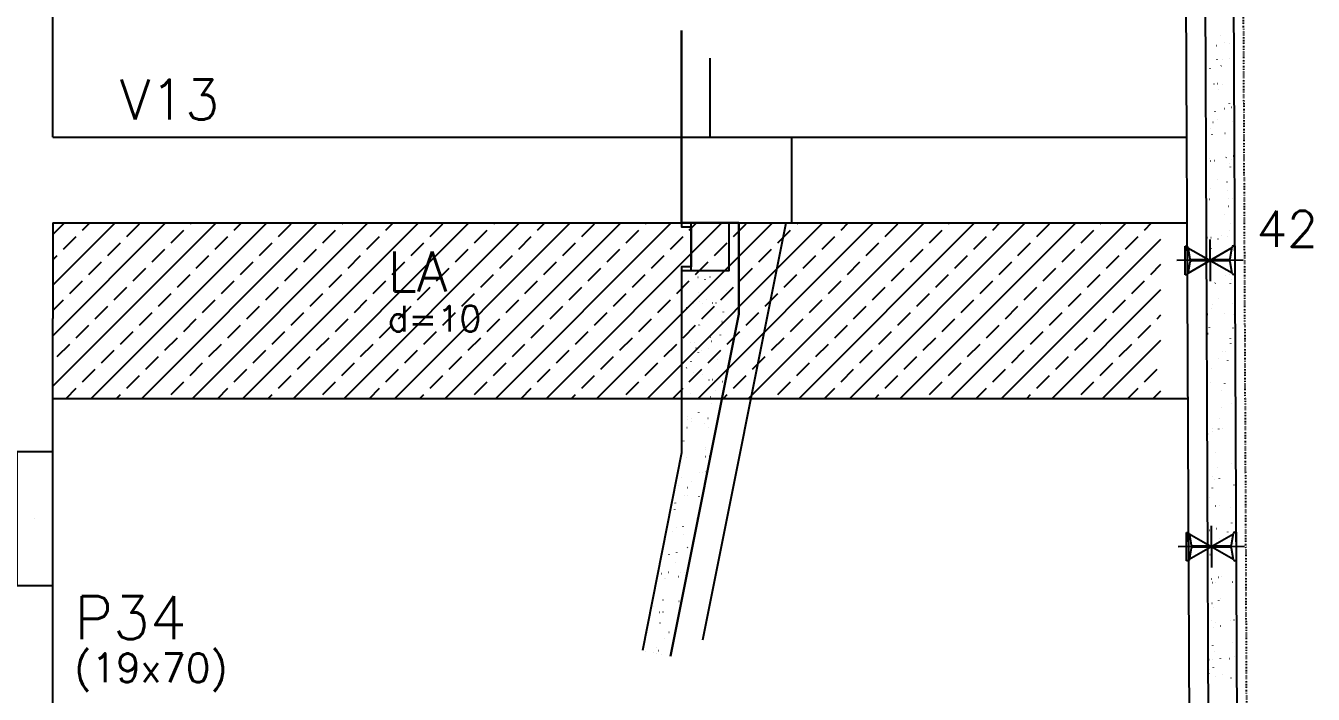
# Model space of a CAD drawing. Extents: x -40810 to 33675, y -2018 to 21213.
# Drawn here: x 22359 to 23034, y 1677 to 2028 of the extents above; entities that cross this region are included whole.
import ezdxf

# ---------------------------------------------------------------- set-up
doc = ezdxf.new("R2010")
doc.units = 0
doc.linetypes.add('ESTILO_TQS_0003', pattern=[1.5, 0.5, -0.4, 0.1, -0.5])
doc.layers.get('0').update_dxf_attribs({"color": 1, "lineweight": 9})
for name, color, linetype in [('1', 5, 'Continuous'), ('10', 7, 'Continuous'), ('12', 3, 'Continuous'), ('13', 7, 'Continuous'), ('18', 9, 'Continuous'), ('19', 5, 'Continuous'), ('24', 5, 'ESTILO_TQS_0003'), ('242', 3, 'Continuous'), ('3', 2, 'Continuous'), ('49', 20, 'Continuous'), ('51', 6, 'Continuous'), ('52', 21, 'Continuous'), ('8', 5, 'Continuous'), ('9', 3, 'Continuous')]:
    doc.layers.add(name, color=color, linetype=linetype)
doc.styles.get("Standard").update_dxf_attribs({"font": 'romans.shx', "width": 0.8})

# ---------------------------------------------------------------- blocks, each defined once
blk = doc.blocks.new('_H6577CFF9B9-001')
for p, q in [((3362.000021, 2380.889363), (3447.610661, 2466.500002)), ((3362.000021, 2407.405867), (3421.094157, 2466.500002)), ((3362.000021, 2433.922371), (3394.577652, 2466.500002)), ((3362.000021, 2460.438875), (3368.061148, 2466.500002)), ((3377.539734, 2462.720336), (3381.3194, 2466.500002)), ((3382.127165, 2374.500002), (3474.127165, 2466.500002)), ((3400.741676, 2459.405773), (3407.370802, 2466.034899)), ((3408.64367, 2374.500002), (3500.64367, 2466.500002)), ((3433.887306, 2466.034899), (3434.352409, 2466.500002)), ((3435.160174, 2374.500002), (3527.160174, 2466.500002)), ((3457.089247, 2462.720336), (3460.868913, 2466.500002)), ((3461.676678, 2374.500002), (3553.676678, 2466.500002)), ((3480.291189, 2459.405773), (3486.920315, 2466.034899)), ((3488.193183, 2374.500002), (3580.193183, 2466.500002)), ((3513.436819, 2466.034899), (3513.901922, 2466.500002)), ((3514.709687, 2374.500002), (3606.709687, 2466.500002)), ((3536.63876, 2462.720336), (3540.418426, 2466.500002)), ((3541.226191, 2374.500002), (3633.226191, 2466.500002)), ((3559.840702, 2459.405773), (3566.469828, 2466.034899)), ((3567.742695, 2374.500002), (3659.742695, 2466.500002)), ((3592.986332, 2466.034899), (3593.451435, 2466.500002)), ((3594.2592, 2374.500002), (3686.2592, 2466.500002)), ((3616.188273, 2462.720336), (3619.967939, 2466.500002)), ((3620.775704, 2374.500002), (3712.775704, 2466.500002)), ((3639.390214, 2459.405773), (3646.01934, 2466.034899)), ((3647.292208, 2374.500002), (3739.292208, 2466.500002)), ((3672.535845, 2466.034899), (3673.000948, 2466.500002)), ((3673.808713, 2374.500002), (3765.808713, 2466.500002)), ((3695.737786, 2462.720336), (3699.517452, 2466.500002)), ((3700.325217, 2374.500002), (3792.325217, 2466.500002)), ((3718.939727, 2459.405773), (3725.568853, 2466.034899)), ((3726.841721, 2374.500002), (3818.841721, 2466.500002)), ((3752.085358, 2466.034899), (3752.55046, 2466.500002)), ((3753.358225, 2374.500002), (3845.358225, 2466.500002)), ((3775.287299, 2462.720336), (3779.066965, 2466.500002)), ((3779.87473, 2374.500002), (3871.87473, 2466.500002)), ((3798.48924, 2459.405773), (3805.118366, 2466.034899)), ((3806.391234, 2374.500002), (3898.391234, 2466.500002)), ((3831.634871, 2466.034899), (3832.099973, 2466.500002)), ((3832.907738, 2374.500002), (3924.907738, 2466.500002)), ((3854.836812, 2462.720336), (3858.616478, 2466.500002)), ((3878.038753, 2459.405773), (3884.667879, 2466.034899)), ((3911.184383, 2466.034899), (3911.649486, 2466.500002)), ((3934.386325, 2462.720336), (3938.16599, 2466.500002)), ((3367.596045, 2452.776647), (3374.225171, 2459.405773)), ((3423.943617, 2456.09121), (3430.572743, 2462.720336)), ((3447.145558, 2452.776647), (3453.774684, 2459.405773)), ((3503.49313, 2456.09121), (3510.122256, 2462.720336)), ((3526.695071, 2452.776647), (3533.324197, 2459.405773)), ((3583.042643, 2456.09121), (3589.671769, 2462.720336)), ((3606.244584, 2452.776647), (3612.87371, 2459.405773)), ((3662.592156, 2456.09121), (3669.221282, 2462.720336)), ((3685.794097, 2452.776647), (3692.423223, 2459.405773)), ((3742.141669, 2456.09121), (3748.770795, 2462.720336)), ((3765.34361, 2452.776647), (3771.972736, 2459.405773)), ((3821.691181, 2456.09121), (3828.320307, 2462.720336)), ((3844.893123, 2452.776647), (3851.522249, 2459.405773)), ((3859.424243, 2374.500002), (3942.998284, 2458.074044)), ((3901.240694, 2456.09121), (3907.86982, 2462.720336)), ((3924.442636, 2452.776647), (3931.071762, 2459.405773)), ((3390.797987, 2449.462084), (3397.427113, 2456.09121)), ((3413.999928, 2446.147521), (3420.629054, 2452.776647)), ((3470.3475, 2449.462084), (3476.976626, 2456.09121)), ((3493.549441, 2446.147521), (3500.178567, 2452.776647)), ((3549.897012, 2449.462084), (3556.526138, 2456.09121)), ((3573.098954, 2446.147521), (3579.72808, 2452.776647)), ((3629.446525, 2449.462084), (3636.075651, 2456.09121)), ((3652.648467, 2446.147521), (3659.277593, 2452.776647)), ((3708.996038, 2449.462084), (3715.625164, 2456.09121)), ((3732.197979, 2446.147521), (3738.827106, 2452.776647)), ((3788.545551, 2449.462084), (3795.174677, 2456.09121)), ((3811.747492, 2446.147521), (3818.376618, 2452.776647)), ((3868.095064, 2449.462084), (3874.72419, 2456.09121)), ((3891.297005, 2446.147521), (3897.926131, 2452.776647)), ((3362.000021, 2447.180623), (3364.281482, 2449.462084)), ((3380.854298, 2439.518395), (3387.483424, 2446.147521)), ((3437.201869, 2442.832958), (3443.830995, 2449.462084)), ((3460.40381, 2439.518395), (3467.032936, 2446.147521)), ((3516.751382, 2442.832958), (3523.380508, 2449.462084)), ((3539.953323, 2439.518395), (3546.582449, 2446.147521)), ((3596.300895, 2442.832958), (3602.930021, 2449.462084)), ((3619.502836, 2439.518395), (3626.131962, 2446.147521)), ((3675.850408, 2442.832958), (3682.479534, 2449.462084)), ((3699.052349, 2439.518395), (3705.681475, 2446.147521)), ((3755.399921, 2442.832958), (3762.029047, 2449.462084)), ((3778.601862, 2439.518395), (3785.230988, 2446.147521)), ((3834.949434, 2442.832958), (3841.57856, 2449.462084)), ((3858.151375, 2439.518395), (3864.780501, 2446.147521)), ((3914.498946, 2442.832958), (3921.128073, 2449.462084)), ((3937.700888, 2439.518395), (3942.998284, 2444.815792)), ((3404.056239, 2436.203832), (3410.685365, 2442.832958)), ((3427.25818, 2432.889269), (3433.887306, 2439.518395)), ((3483.605752, 2436.203832), (3490.234878, 2442.832958)), ((3506.807693, 2432.889269), (3513.436819, 2439.518395)), ((3563.155265, 2436.203832), (3569.784391, 2442.832958)), ((3586.357206, 2432.889269), (3592.986332, 2439.518395)), ((3642.704777, 2436.203832), (3649.333904, 2442.832958)), ((3665.906719, 2432.889269), (3672.535845, 2439.518395)), ((3722.25429, 2436.203832), (3728.883416, 2442.832958)), ((3745.456232, 2432.889269), (3752.085358, 2439.518395)), ((3801.803803, 2436.203832), (3808.432929, 2442.832958)), ((3825.005744, 2432.889269), (3831.634871, 2439.518395)), ((3881.353316, 2436.203832), (3887.982442, 2442.832958)), ((3904.555257, 2432.889269), (3911.184383, 2439.518395)), ((3370.910608, 2429.574706), (3377.539734, 2436.203832)), ((3394.11255, 2426.260143), (3400.741676, 2432.889269)), ((3450.460121, 2429.574706), (3457.089247, 2436.203832)), ((3473.662063, 2426.260143), (3480.291189, 2432.889269)), ((3530.009634, 2429.574706), (3536.63876, 2436.203832)), ((3553.211575, 2426.260143), (3559.840702, 2432.889269)), ((3609.559147, 2429.574706), (3616.188273, 2436.203832)), ((3632.761088, 2426.260143), (3639.390214, 2432.889269)), ((3689.10866, 2429.574706), (3695.737786, 2436.203832)), ((3712.310601, 2426.260143), (3718.939727, 2432.889269)), ((3768.658173, 2429.574706), (3775.287299, 2436.203832)), ((3791.860114, 2426.260143), (3798.48924, 2432.889269)), ((3848.207686, 2429.574706), (3854.836812, 2436.203832)), ((3871.409627, 2426.260143), (3878.038753, 2432.889269)), ((3885.940747, 2374.500002), (3942.998284, 2431.557539)), ((3927.757199, 2429.574706), (3934.386325, 2436.203832)), ((3362.000021, 2420.664119), (3367.596045, 2426.260143)), ((3417.314491, 2422.94558), (3423.943617, 2429.574706)), ((3440.516432, 2419.631017), (3447.145558, 2426.260143)), ((3496.864004, 2422.94558), (3503.49313, 2429.574706)), ((3520.065945, 2419.631017), (3526.695071, 2426.260143)), ((3576.413517, 2422.94558), (3583.042643, 2429.574706)), ((3599.615458, 2419.631017), (3606.244584, 2426.260143)), ((3655.96303, 2422.94558), (3662.592156, 2429.574706)), ((3679.164971, 2419.631017), (3685.794097, 2426.260143)), ((3735.512542, 2422.94558), (3742.141669, 2429.574706)), ((3758.714484, 2419.631017), (3765.34361, 2426.260143)), ((3815.062055, 2422.94558), (3821.691181, 2429.574706)), ((3838.263997, 2419.631017), (3844.893123, 2426.260143)), ((3894.611568, 2422.94558), (3901.240694, 2429.574706)), ((3917.813509, 2419.631017), (3924.442636, 2426.260143)), ((3384.168861, 2416.316454), (3390.797987, 2422.94558)), ((3407.370802, 2413.001891), (3413.999928, 2419.631017)), ((3463.718373, 2416.316454), (3470.3475, 2422.94558)), ((3486.920315, 2413.001891), (3493.549441, 2419.631017)), ((3543.267886, 2416.316454), (3549.897012, 2422.94558)), ((3566.469828, 2413.001891), (3573.098954, 2419.631017)), ((3622.817399, 2416.316454), (3629.446525, 2422.94558)), ((3646.01934, 2413.001891), (3652.648467, 2419.631017)), ((3702.366912, 2416.316454), (3708.996038, 2422.94558)), ((3725.568853, 2413.001891), (3732.197979, 2419.631017)), ((3781.916425, 2416.316454), (3788.545551, 2422.94558)), ((3805.118366, 2413.001891), (3811.747492, 2419.631017)), ((3861.465938, 2416.316454), (3868.095064, 2422.94558)), ((3884.667879, 2413.001891), (3891.297005, 2419.631017)), ((3941.015451, 2416.316454), (3942.998284, 2418.299287)), ((3374.225171, 2406.372765), (3380.854298, 2413.001891)), ((3430.572743, 2409.687328), (3437.201869, 2416.316454)), ((3453.774684, 2406.372765), (3460.40381, 2413.001891)), ((3510.122256, 2409.687328), (3516.751382, 2416.316454)), ((3533.324197, 2406.372765), (3539.953323, 2413.001891)), ((3589.671769, 2409.687328), (3596.300895, 2416.316454)), ((3612.87371, 2406.372765), (3619.502836, 2413.001891)), ((3669.221282, 2409.687328), (3675.850408, 2416.316454)), ((3692.423223, 2406.372765), (3699.052349, 2413.001891)), ((3748.770795, 2409.687328), (3755.399921, 2416.316454)), ((3771.972736, 2406.372765), (3778.601862, 2413.001891)), ((3828.320307, 2409.687328), (3834.949434, 2416.316454)), ((3851.522249, 2406.372765), (3858.151375, 2413.001891)), ((3907.86982, 2409.687328), (3914.498946, 2416.316454)), ((3931.071762, 2406.372765), (3937.700888, 2413.001891)), ((3397.427113, 2403.058202), (3404.056239, 2409.687328)), ((3420.629054, 2399.743639), (3427.25818, 2406.372765)), ((3476.976626, 2403.058202), (3483.605752, 2409.687328)), ((3500.178567, 2399.743639), (3506.807693, 2406.372765)), ((3556.526138, 2403.058202), (3563.155265, 2409.687328)), ((3579.72808, 2399.743639), (3586.357206, 2406.372765)), ((3636.075651, 2403.058202), (3642.704777, 2409.687328)), ((3659.277593, 2399.743639), (3665.906719, 2406.372765)), ((3715.625164, 2403.058202), (3722.25429, 2409.687328)), ((3738.827106, 2399.743639), (3745.456232, 2406.372765)), ((3795.174677, 2403.058202), (3801.803803, 2409.687328)), ((3818.376618, 2399.743639), (3825.005744, 2406.372765)), ((3874.72419, 2403.058202), (3881.353316, 2409.687328)), ((3897.926131, 2399.743639), (3904.555257, 2406.372765)), ((3912.457251, 2374.500002), (3942.998284, 2405.041035)), ((3364.281482, 2396.429076), (3370.910608, 2403.058202)), ((3387.483424, 2393.114513), (3394.11255, 2399.743639)), ((3443.830995, 2396.429076), (3450.460121, 2403.058202)), ((3467.032936, 2393.114513), (3473.662063, 2399.743639)), ((3523.380508, 2396.429076), (3530.009634, 2403.058202)), ((3546.582449, 2393.114513), (3553.211575, 2399.743639)), ((3602.930021, 2396.429076), (3609.559147, 2403.058202)), ((3626.131962, 2393.114513), (3632.761088, 2399.743639)), ((3682.479534, 2396.429076), (3689.10866, 2403.058202)), ((3705.681475, 2393.114513), (3712.310601, 2399.743639)), ((3762.029047, 2396.429076), (3768.658173, 2403.058202)), ((3785.230988, 2393.114513), (3791.860114, 2399.743639)), ((3841.57856, 2396.429076), (3848.207686, 2403.058202)), ((3864.780501, 2393.114513), (3871.409627, 2399.743639)), ((3921.128073, 2396.429076), (3927.757199, 2403.058202)), ((3362.000021, 2394.147615), (3362.000021, 2394.147615)), ((3410.685365, 2389.79995), (3417.314491, 2396.429076)), ((3433.887306, 2386.485387), (3440.516432, 2393.114513)), ((3490.234878, 2389.79995), (3496.864004, 2396.429076)), ((3513.436819, 2386.485387), (3520.065945, 2393.114513)), ((3569.784391, 2389.79995), (3576.413517, 2396.429076)), ((3592.986332, 2386.485387), (3599.615458, 2393.114513)), ((3649.333904, 2389.79995), (3655.96303, 2396.429076)), ((3672.535845, 2386.485387), (3679.164971, 2393.114513)), ((3728.883416, 2389.79995), (3735.512542, 2396.429076)), ((3752.085358, 2386.485387), (3758.714484, 2393.114513)), ((3808.432929, 2389.79995), (3815.062055, 2396.429076)), ((3831.634871, 2386.485387), (3838.263997, 2393.114513)), ((3887.982442, 2389.79995), (3894.611568, 2396.429076)), ((3911.184383, 2386.485387), (3917.813509, 2393.114513)), ((3377.539734, 2383.170823), (3384.168861, 2389.79995)), ((3400.741676, 2379.85626), (3407.370802, 2386.485387)), ((3457.089247, 2383.170823), (3463.718373, 2389.79995)), ((3480.291189, 2379.85626), (3486.920315, 2386.485387)), ((3536.63876, 2383.170823), (3543.267886, 2389.79995)), ((3559.840702, 2379.85626), (3566.469828, 2386.485387)), ((3616.188273, 2383.170823), (3622.817399, 2389.79995)), ((3639.390214, 2379.85626), (3646.01934, 2386.485387)), ((3695.737786, 2383.170823), (3702.366912, 2389.79995)), ((3718.939727, 2379.85626), (3725.568853, 2386.485387)), ((3775.287299, 2383.170823), (3781.916425, 2389.79995)), ((3798.48924, 2379.85626), (3805.118366, 2386.485387)), ((3854.836812, 2383.170823), (3861.465938, 2389.79995)), ((3878.038753, 2379.85626), (3884.667879, 2386.485387)), ((3934.386325, 2383.170823), (3941.015451, 2389.79995)), ((3368.868913, 2374.500002), (3374.225171, 2379.85626)), ((3423.943617, 2376.541697), (3430.572743, 2383.170823)), ((3448.418426, 2374.500002), (3453.774684, 2379.85626)), ((3503.49313, 2376.541697), (3510.122256, 2383.170823)), ((3527.967939, 2374.500002), (3533.324197, 2379.85626)), ((3583.042643, 2376.541697), (3589.671769, 2383.170823)), ((3607.517452, 2374.500002), (3612.87371, 2379.85626)), ((3662.592156, 2376.541697), (3669.221282, 2383.170823)), ((3687.066965, 2374.500002), (3692.423223, 2379.85626)), ((3742.141669, 2376.541697), (3748.770795, 2383.170823)), ((3766.616478, 2374.500002), (3771.972736, 2379.85626)), ((3821.691181, 2376.541697), (3828.320307, 2383.170823)), ((3846.16599, 2374.500002), (3851.522249, 2379.85626)), ((3901.240694, 2376.541697), (3907.86982, 2383.170823)), ((3925.715503, 2374.500002), (3931.071762, 2379.85626)), ((3938.973756, 2374.500002), (3942.998284, 2378.524531)), ((3395.385417, 2374.500002), (3397.427113, 2376.541697)), ((3421.901922, 2374.500002), (3421.901922, 2374.500002)), ((3474.93493, 2374.500002), (3476.976626, 2376.541697)), ((3501.451435, 2374.500002), (3501.451435, 2374.500002)), ((3554.484443, 2374.500002), (3556.526138, 2376.541697)), ((3581.000948, 2374.500002), (3581.000948, 2374.500002)), ((3634.033956, 2374.500002), (3636.075651, 2376.541697)), ((3660.55046, 2374.500002), (3660.55046, 2374.500002)), ((3713.583469, 2374.500002), (3715.625164, 2376.541697)), ((3740.099973, 2374.500002), (3740.099973, 2374.500002)), ((3793.132982, 2374.500002), (3795.174677, 2376.541697)), ((3819.649486, 2374.500002), (3819.649486, 2374.500002)), ((3872.682495, 2374.500002), (3874.72419, 2376.541697)), ((3899.198999, 2374.500002), (3899.198999, 2374.500002))]:
    blk.add_line(p, q)
blk = doc.blocks.new('_H9EFD498501-004')
for p, q in [((3966.292632, 2562.892032), (3966.292632, 2562.892032)), ((3966.292632, 2562.892032), (3966.292632, 2562.892032)), ((3966.30867, 2559.326546), (3966.30867, 2559.326546)), ((3966.30867, 2559.326546), (3966.30867, 2559.326546)), ((3972.041446, 2559.576845), (3972.116375, 2559.580116)), ((3974.442939, 2564.698911), (3974.516161, 2564.715144)), ((3976.311906, 2560.991788), (3976.321695, 2561.066146)), ((3978.83655, 2560.388509), (3978.882207, 2560.44801)), ((3981.233548, 2563.512338), (3981.279205, 2563.571839)), ((3972.581526, 2552.236803), (3972.627184, 2552.296305)), ((3978.826046, 2552.780065), (3978.899269, 2552.796298)), ((3966.350559, 2550.014316), (3966.350559, 2550.014316)), ((3966.350559, 2550.014316), (3966.350559, 2550.014316)), ((3966.350559, 2550.014316), (3966.350559, 2550.014316)), ((3968.837644, 2547.35768), (3968.883301, 2547.417182)), ((3974.721118, 2548.908553), (3974.730907, 2548.982912)), ((3975.164936, 2551.968416), (3975.238159, 2551.984649)), ((3966.376934, 2544.150822), (3966.376934, 2544.150822)), ((3966.376934, 2544.150822), (3966.376934, 2544.150822)), ((3966.399086, 2539.226359), (3966.399086, 2539.226359)), ((3966.399086, 2539.226359), (3966.399086, 2539.226359)), ((3966.399086, 2539.226359), (3966.399086, 2539.226359)), ((3966.440645, 2544.233851), (3966.486303, 2544.293353)), ((3970.868993, 2539.42152), (3970.943922, 2539.424791)), ((3972.742208, 2539.503306), (3972.817137, 2539.506578)), ((3975.520823, 2539.156757), (3975.594045, 2539.17299)), ((3966.408486, 2537.1366), (3966.408486, 2537.1366)), ((3966.408486, 2537.1366), (3966.408486, 2537.1366)), ((3973.056909, 2536.267631), (3973.066698, 2536.34199)), ((3981.408778, 2532.115012), (3981.431162, 2532.144184)), ((3976.242821, 2526.426262), (3976.316043, 2526.442495)), ((3979.01178, 2528.991183), (3979.057437, 2529.050685)), ((3979.903931, 2527.237911), (3979.977153, 2527.254144)), ((3966.466413, 2524.258885), (3966.466413, 2524.258885)), ((3966.466413, 2524.258885), (3966.466413, 2524.258885)), ((3966.466413, 2524.258885), (3966.466413, 2524.258885)), ((3966.489501, 2519.126172), (3966.489501, 2519.126172)), ((3966.489501, 2519.126172), (3966.489501, 2519.126172)), ((3970.295969, 2519.292366), (3970.370898, 2519.295638)), ((3971.56891, 2524.96516), (3971.5787, 2525.039518)), ((3972.756756, 2520.839478), (3972.802413, 2520.898979)), ((3980.411332, 2519.734013), (3980.486261, 2519.737284)), ((3966.518365, 2512.709448), (3966.518365, 2512.709448)), ((3966.518365, 2512.709448), (3966.518365, 2512.709448)), ((3966.615875, 2512.836526), (3966.661532, 2512.896027)), ((3969.012873, 2515.960355), (3969.058531, 2516.019856)), ((3969.978122, 2512.881926), (3969.987912, 2512.956284)), ((3976.598707, 2513.614603), (3976.671929, 2513.630836)), ((3966.52434, 2511.381169), (3966.52434, 2511.381169)), ((3966.52434, 2511.381169), (3966.52434, 2511.381169)), ((3981.065226, 2507.057439), (3981.075016, 2507.131797)), ((3966.579917, 2499.025985), (3966.579917, 2499.025985)), ((3966.579917, 2499.025985), (3966.579917, 2499.025985)), ((3966.579917, 2499.025985), (3966.579917, 2499.025985)), ((3966.582267, 2498.503454), (3966.582267, 2498.503454)), ((3966.582267, 2498.503454), (3966.582267, 2498.503454)), ((3966.582267, 2498.503454), (3966.582267, 2498.503454)), ((3968.313913, 2500.241004), (3968.323703, 2500.315362)), ((3969.123516, 2499.137041), (3969.198445, 2499.140313)), ((3970.996731, 2499.218828), (3971.07166, 2499.222099)), ((3977.320705, 2500.884108), (3977.393927, 2500.900341)), ((3979.838308, 2499.604859), (3979.913237, 2499.608131)), ((3980.981815, 2501.695757), (3981.055037, 2501.71199)), ((3979.18701, 2497.593858), (3979.232667, 2497.653359)), ((3979.577227, 2495.754968), (3979.587017, 2495.829326)), ((3966.631921, 2487.465001), (3966.631921, 2487.465001)), ((3966.631921, 2487.465001), (3966.631921, 2487.465001)), ((3966.631921, 2487.465001), (3966.631921, 2487.465001)), ((3966.640194, 2485.625738), (3966.640194, 2485.625738)), ((3966.640194, 2485.625738), (3966.640194, 2485.625738)), ((3966.825915, 2488.938532), (3966.835704, 2489.012891)), ((3972.931986, 2489.442152), (3972.977643, 2489.501654)), ((3977.676591, 2488.072449), (3977.749814, 2488.088681)), ((3966.659796, 2481.268075), (3966.659796, 2481.268075)), ((3966.659796, 2481.268075), (3966.659796, 2481.268075)), ((3966.670332, 2478.925798), (3966.670332, 2478.925798)), ((3966.670332, 2478.925798), (3966.670332, 2478.925798)), ((3966.791105, 2481.4392), (3966.836762, 2481.498702)), ((3968.550492, 2479.007888), (3968.625421, 2479.011159)), ((3969.188103, 2484.563029), (3969.23376, 2484.622531)), ((3977.98644, 2483.671733), (3977.996229, 2483.746092)), ((3978.665855, 2479.449534), (3978.740784, 2479.452805)), ((3980.539071, 2479.53132), (3980.613999, 2479.534592)), ((3966.698121, 2472.748023), (3966.698121, 2472.748023)), ((3966.698121, 2472.748023), (3966.698121, 2472.748023)), ((3966.698121, 2472.748023), (3966.698121, 2472.748023)), ((3978.398589, 2475.341954), (3978.471811, 2475.358187)), ((3976.322231, 2471.030811), (3976.33202, 2471.10517)), ((3979.36224, 2466.196532), (3979.407897, 2466.256033)), ((3966.756048, 2459.870307), (3966.756048, 2459.870307)), ((3966.756048, 2459.870307), (3966.756048, 2459.870307)), ((3966.760748, 2458.825611), (3966.760748, 2458.825611)), ((3966.760748, 2458.825611), (3966.760748, 2458.825611)), ((3966.760748, 2458.825611), (3966.760748, 2458.825611)), ((3967.378039, 2458.852563), (3967.452968, 2458.855834)), ((3969.251254, 2458.934349), (3969.326183, 2458.93762)), ((3973.107216, 2458.044826), (3973.152873, 2458.104328)), ((3974.834232, 2459.72834), (3974.844021, 2459.802698)), ((3978.092831, 2459.320381), (3978.16776, 2459.323652)), ((3978.754475, 2462.530294), (3978.827698, 2462.546527)), ((3969.363333, 2453.165703), (3969.40899, 2453.225205)), ((3966.801227, 2449.826702), (3966.801227, 2449.826702)), ((3966.801227, 2449.826702), (3966.801227, 2449.826702)), ((3966.813975, 2446.992591), (3966.813975, 2446.992591)), ((3966.813975, 2446.992591), (3966.813975, 2446.992591)), ((3966.813975, 2446.992591), (3966.813975, 2446.992591)), ((3966.966335, 2450.041875), (3967.011992, 2450.101376)), ((3973.243444, 2447.645106), (3973.253233, 2447.719464)), ((3979.476473, 2449.7998), (3979.549695, 2449.816033)), ((3966.851163, 2438.725424), (3966.879944, 2438.726681)), ((3966.851163, 2438.725424), (3966.851163, 2438.725424)), ((3966.851163, 2438.725424), (3966.851163, 2438.725424)), ((3976.920378, 2439.165055), (3976.995307, 2439.168327)), ((3978.793594, 2439.246842), (3978.868522, 2439.250113)), ((3966.871903, 2434.114876), (3966.871903, 2434.114876)), ((3966.871903, 2434.114876), (3966.871903, 2434.114876)), ((3971.579235, 2435.004184), (3971.589025, 2435.078542)), ((3979.537469, 2434.799206), (3979.583127, 2434.858708)), ((3979.83236, 2436.98814), (3979.905582, 2437.004373)), ((3973.282446, 2426.647501), (3973.328103, 2426.707002)), ((3980.554357, 2424.257645), (3980.627579, 2424.273878)), ((3966.92983, 2421.23716), (3966.92983, 2421.23716)), ((3966.92983, 2421.23716), (3966.92983, 2421.23716)), ((3966.92983, 2421.23716), (3966.92983, 2421.23716)), ((3966.941579, 2418.625237), (3966.941579, 2418.625237)), ((3966.942658, 2418.385328), (3966.942658, 2418.385328)), ((3966.942658, 2418.385328), (3966.942658, 2418.385328)), ((3967.141565, 2418.644549), (3967.187222, 2418.70405)), ((3967.505777, 2418.64987), (3967.580706, 2418.653142)), ((3969.538563, 2421.768378), (3969.58422, 2421.827879)), ((3970.091236, 2423.701712), (3970.101026, 2423.776071)), ((3976.347354, 2419.035902), (3976.422283, 2419.039173)), ((3981.251761, 2418.434913), (3981.261551, 2418.509272)), ((3968.500448, 2411.618478), (3968.510238, 2411.692836)), ((3980.910244, 2411.445986), (3980.983466, 2411.462219)), ((3966.987757, 2408.359445), (3966.987757, 2408.359445)), ((3967.730248, 2408.524051), (3967.80347, 2408.540284)), ((3979.587552, 2405.793991), (3979.597342, 2405.86835)), ((3967.023558, 2400.400384), (3967.023558, 2400.400384)), ((3967.023558, 2400.400384), (3967.023558, 2400.400384)), ((3967.031994, 2398.52505), (3967.031994, 2398.52505)), ((3967.031994, 2398.52505), (3967.031994, 2398.52505)), ((3967.031994, 2398.52505), (3967.031994, 2398.52505)), ((3975.174901, 2398.880577), (3975.24983, 2398.883848)), ((3977.048117, 2398.962363), (3977.123045, 2398.965635)), ((3979.712699, 2403.401881), (3979.758356, 2403.461382)), ((3981.632241, 2398.715491), (3981.705464, 2398.731724)), ((3967.045684, 2395.481729), (3967.045684, 2395.481729)), ((3967.045684, 2395.481729), (3967.045684, 2395.481729)), ((3967.045684, 2395.481729), (3967.045684, 2395.481729)), ((3969.713793, 2390.371052), (3969.75945, 2390.430554)), ((3973.457676, 2395.250175), (3973.503333, 2395.309677)), ((3978.099554, 2394.49152), (3978.109343, 2394.565878)), ((3967.084089, 2386.943955), (3967.084089, 2386.943955)), ((3967.084089, 2386.943955), (3967.084089, 2386.943955)), ((3967.316795, 2387.247223), (3967.362452, 2387.306725)), ((3981.988128, 2385.903832), (3982.06135, 2385.920065)), ((3967.103611, 2382.604014), (3967.103611, 2382.604014)), ((3967.12241, 2378.424863), (3967.12241, 2378.424863)), ((3967.12241, 2378.424863), (3967.12241, 2378.424863)), ((3968.808132, 2382.981897), (3968.881354, 2382.99813)), ((3974.601877, 2378.751424), (3974.676806, 2378.754695)), ((3976.508766, 2382.408286), (3976.518555, 2382.482644)), ((3979.887929, 2372.004555), (3979.933586, 2372.064057)), ((3967.161538, 2369.726298), (3967.161538, 2369.726298)), ((3967.161538, 2369.726298), (3967.161538, 2369.726298)), ((3967.161538, 2369.726298), (3967.161538, 2369.726298)), ((3973.632905, 2363.85285), (3973.678563, 2363.912351)), ((3974.844557, 2369.767364), (3974.854346, 2369.841722)), ((3967.212825, 2358.324676), (3967.212825, 2358.324676)), ((3967.212825, 2358.324676), (3967.212825, 2358.324676)), ((3967.212825, 2358.324676), (3967.212825, 2358.324676)), ((3967.219465, 2356.848583), (3967.219465, 2356.848583)), ((3969.886016, 2357.439743), (3969.959238, 2357.455976)), ((3969.889023, 2358.973726), (3969.93468, 2359.033228)), ((3973.356558, 2358.464892), (3973.366347, 2358.539251)), ((3973.429424, 2358.596098), (3973.504353, 2358.59937)), ((3975.30264, 2358.677885), (3975.377568, 2358.681156)), ((3967.22552, 2355.502582), (3967.22552, 2355.502582)), ((3967.22552, 2355.502582), (3967.22552, 2355.502582)), ((3967.492025, 2355.849898), (3967.537682, 2355.909399)), ((3967.277392, 2343.970867), (3967.277392, 2343.970867)), ((3967.277392, 2343.970867), (3967.277392, 2343.970867)), ((3967.277392, 2343.970867), (3967.277392, 2343.970867)), ((3971.76577, 2346.381658), (3971.77556, 2346.456016)), ((3967.303241, 2338.224489), (3967.303241, 2338.224489)), ((3967.303241, 2338.224489), (3967.303241, 2338.224489)), ((3972.8564, 2338.466945), (3972.931329, 2338.470216)), ((3980.063159, 2340.607229), (3980.108816, 2340.666731)), ((3967.335319, 2331.093151), (3967.376012, 2331.102173)), ((3970.101561, 2333.740736), (3970.111351, 2333.815094)), ((3970.9639, 2331.897588), (3971.037122, 2331.913821)), ((3973.808135, 2332.455524), (3973.853792, 2332.515025)), ((3967.36695, 2324.061208), (3967.36695, 2324.061208)), ((3967.36695, 2324.061208), (3967.36695, 2324.061208)), ((3967.667254, 2324.452572), (3967.712911, 2324.512074)), ((3970.064253, 2327.576401), (3970.10991, 2327.635902)), ((3981.364875, 2329.2547), (3981.374665, 2329.329058)), ((3967.393246, 2318.215436), (3967.393246, 2318.215436)), ((3967.393246, 2318.215436), (3967.393246, 2318.215436)), ((3967.393656, 2318.124302), (3967.393656, 2318.124302)), ((3967.393656, 2318.124302), (3967.393656, 2318.124302)), ((3967.393656, 2318.124302), (3967.393656, 2318.124302)), ((3967.658677, 2318.27428), (3967.731899, 2318.290513)), ((3968.613563, 2322.438265), (3968.623352, 2322.512623)), ((3971.683947, 2318.31162), (3971.758876, 2318.314891)), ((3973.557162, 2318.393406), (3973.632091, 2318.396678)), ((3979.774087, 2317.171466), (3979.783877, 2317.245824)), ((3967.415196, 2313.335767), (3967.415196, 2313.335767)), ((3967.415196, 2313.335767), (3967.415196, 2313.335767)), ((3967.415196, 2313.335767), (3967.415196, 2313.335767)), ((3980.238389, 2309.209904), (3980.284046, 2309.269405)), ((3967.451173, 2305.33772), (3967.451173, 2305.33772)), ((3967.451173, 2305.33772), (3967.451173, 2305.33772)), ((3967.451173, 2305.33772), (3967.451173, 2305.33772)), ((3968.380674, 2305.543786), (3968.453896, 2305.560019)), ((3972.041784, 2306.355434), (3972.115006, 2306.371667)), ((3978.109878, 2304.530544), (3978.119668, 2304.604902)), ((3967.484071, 2298.024115), (3967.484071, 2298.024115)), ((3967.484071, 2298.024115), (3967.484071, 2298.024115)), ((3970.239482, 2296.179075), (3970.285139, 2296.238577)), ((3971.110923, 2298.182466), (3971.185852, 2298.185738)), ((3973.983365, 2301.058198), (3974.029022, 2301.1177)), ((3981.226286, 2298.624113), (3981.301215, 2298.627384)), ((3967.508381, 2292.619835), (3967.508381, 2292.619835)), ((3967.508381, 2292.619835), (3967.508381, 2292.619835)), ((3967.5091, 2292.460005), (3967.5091, 2292.460005)), ((3967.5091, 2292.460005), (3967.5091, 2292.460005)), ((3967.842484, 2293.055246), (3967.888141, 2293.114748)), ((3968.736561, 2292.732126), (3968.809783, 2292.748359)), ((3976.62188, 2293.228072), (3976.631669, 2293.302431)), ((3967.567027, 2279.582289), (3967.567027, 2279.582289)), ((3967.567027, 2279.582289), (3967.567027, 2279.582289)), ((3967.567027, 2279.582289), (3967.567027, 2279.582289)), ((3967.574487, 2277.923928), (3967.574487, 2277.923928)), ((3967.574487, 2277.923928), (3967.574487, 2277.923928)), ((3967.574487, 2277.923928), (3967.574487, 2277.923928)), ((3969.458558, 2280.001631), (3969.531781, 2280.017864)), ((3969.93847, 2278.027141), (3970.013399, 2278.030413)), ((3971.811685, 2278.108928), (3971.886614, 2278.112199)), ((3973.119668, 2280.81328), (3973.192891, 2280.829513)), ((3975.031092, 2281.144838), (3975.040881, 2281.219196)), ((3980.413619, 2277.812578), (3980.459276, 2277.87208)), ((3980.653262, 2278.494959), (3980.728191, 2278.498231)), ((3974.158595, 2269.660873), (3974.204252, 2269.720374)), ((3967.624954, 2266.704574), (3967.624954, 2266.704574)), ((3967.624954, 2266.704574), (3967.624954, 2266.704574)), ((3969.814445, 2267.189972), (3969.887667, 2267.206205)), ((3970.414712, 2264.78175), (3970.460369, 2264.841251)), ((3973.366883, 2268.503916), (3973.376672, 2268.578274)), ((3967.649812, 2261.178462), (3967.649812, 2261.178462)), ((3967.649812, 2261.178462), (3967.649812, 2261.178462)), ((3967.664902, 2257.823741), (3967.664902, 2257.823741)), ((3967.664902, 2257.823741), (3967.664902, 2257.823741)), ((3968.017714, 2261.657921), (3968.063371, 2261.717422)), ((3969.365446, 2257.897988), (3969.440375, 2257.901259)), ((3971.878884, 2257.201445), (3971.888674, 2257.275803)), ((3974.197553, 2255.271126), (3974.270775, 2255.287359)), ((3979.480809, 2258.339634), (3979.555738, 2258.342906)), ((3981.354025, 2258.421421), (3981.428953, 2258.424692)), ((3967.682881, 2253.826858), (3967.682881, 2253.826858)), ((3967.682881, 2253.826858), (3967.682881, 2253.826858)), ((3967.682881, 2253.826858), (3967.682881, 2253.826858)), ((3970.536443, 2254.459477), (3970.609665, 2254.47571)), ((3970.288096, 2245.11821), (3970.297886, 2245.192569)), ((3970.892329, 2241.647818), (3970.965551, 2241.664051)), ((3980.588849, 2246.415253), (3980.634506, 2246.474754)), ((3967.740808, 2240.949142), (3967.740808, 2240.949142)), ((3967.740808, 2240.949142), (3967.740808, 2240.949142)), ((3967.755318, 2237.723554), (3967.755318, 2237.723554)), ((3967.755318, 2237.723554), (3967.755318, 2237.723554)), ((3967.755318, 2237.723554), (3967.755318, 2237.723554)), ((3968.192993, 2237.742663), (3968.267922, 2237.745934)), ((3970.066208, 2237.824449), (3970.141137, 2237.827721)), ((3974.333825, 2238.263547), (3974.379482, 2238.323048)), ((3978.907785, 2238.210481), (3978.982714, 2238.213752)), ((3981.3752, 2239.293724), (3981.384989, 2239.368082)), ((3967.791243, 2229.737088), (3967.791243, 2229.737088)), ((3967.791243, 2229.737088), (3967.791243, 2229.737088)), ((3968.192944, 2230.260595), (3968.238601, 2230.320097)), ((3968.623887, 2232.477288), (3968.633677, 2232.551647)), ((3970.589942, 2233.384424), (3970.635599, 2233.443925)), ((3971.614327, 2228.917323), (3971.687549, 2228.933556)), ((3975.275437, 2229.728972), (3975.348659, 2229.745205)), ((3967.798735, 2228.071427), (3967.798735, 2228.071427)), ((3967.798735, 2228.071427), (3967.798735, 2228.071427)), ((3967.798735, 2228.071427), (3967.798735, 2228.071427)), ((3967.806834, 2226.27115), (3967.806834, 2226.27115)), ((3979.887201, 2227.991252), (3979.896991, 2228.065611))]:
    blk.add_line(p, q)
blk = doc.blocks.new('_H4EC27394F8-000')
for p, q in [((3636.115475, 2438.131287), (3636.188697, 2438.14752)), ((3642.394828, 2438.186016), (3642.440485, 2438.245517)), ((3644.791826, 2441.309844), (3644.837483, 2441.369346)), ((3627.499152, 2436.221095), (3627.499152, 2436.221095)), ((3627.499152, 2436.221095), (3627.499152, 2436.221095)), ((3627.499152, 2432.599069), (3627.499152, 2432.599069)), ((3627.499152, 2432.599069), (3627.499152, 2432.599069)), ((3627.499152, 2432.599069), (3627.499152, 2432.599069)), ((3639.921669, 2436.918056), (3639.931459, 2436.992415)), ((3651.008773, 2431.09357), (3651.018562, 2431.167928)), ((3627.499152, 2423.908995), (3627.499152, 2423.908995)), ((3627.499152, 2423.908995), (3627.499152, 2423.908995)), ((3632.395921, 2425.155187), (3632.441578, 2425.214689)), ((3633.522528, 2424.171982), (3633.597457, 2424.175253)), ((3636.139804, 2430.03431), (3636.185461, 2430.093812)), ((3636.837472, 2425.400793), (3636.910694, 2425.417026)), ((3638.25746, 2424.277134), (3638.26725, 2424.351493)), ((3640.498582, 2426.212441), (3640.571804, 2426.228674)), ((3643.637891, 2424.613628), (3643.71282, 2424.616899)), ((3645.511107, 2424.695414), (3645.586035, 2424.698686)), ((3627.499152, 2423.330537), (3627.499152, 2423.330537)), ((3627.499152, 2423.330537), (3627.499152, 2423.330537)), ((3627.499152, 2423.330537), (3627.499152, 2423.330537)), ((3627.499152, 2418.773593), (3627.499152, 2418.773593)), ((3627.499152, 2418.773593), (3627.499152, 2418.773593)), ((3629.998923, 2422.031358), (3630.04458, 2422.09086)), ((3649.520774, 2419.791098), (3649.530564, 2419.865457)), ((3627.499152, 2410.439979), (3627.499152, 2410.439979)), ((3627.499152, 2410.439979), (3627.499152, 2410.439979)), ((3636.769462, 2412.974663), (3636.779251, 2413.049021)), ((3637.193359, 2412.589133), (3637.266581, 2412.605366)), ((3648.710938, 2414.791642), (3648.756595, 2414.851143)), ((3627.499152, 2403.804861), (3627.499152, 2403.804861)), ((3627.499152, 2403.804861), (3627.499152, 2403.804861)), ((3627.499152, 2403.804861), (3627.499152, 2403.804861)), ((3632.350075, 2404.016656), (3632.425004, 2404.019928)), ((3634.223291, 2404.098443), (3634.298219, 2404.101714)), ((3642.570057, 2406.78869), (3642.615714, 2406.848192)), ((3643.064867, 2404.484474), (3643.139796, 2404.487746)), ((3644.967056, 2409.912519), (3645.012713, 2409.97202)), ((3647.929986, 2407.707864), (3647.939776, 2407.782222)), ((3627.499152, 2397.549422), (3627.499152, 2397.549422)), ((3627.499152, 2397.549422), (3627.499152, 2397.549422)), ((3627.499152, 2397.549422), (3627.499152, 2397.549422)), ((3635.178674, 2400.891429), (3635.188463, 2400.965787)), ((3636.315034, 2398.636984), (3636.360691, 2398.696486)), ((3637.915356, 2399.858638), (3637.988579, 2399.874871)), ((3641.576466, 2400.670287), (3641.649689, 2400.68652)), ((3630.174153, 2390.634033), (3630.21981, 2390.693534)), ((3632.571151, 2393.757861), (3632.616808, 2393.817363)), ((3646.265777, 2395.066942), (3646.275567, 2395.1413)), ((3627.499152, 2387.147904), (3627.499152, 2387.147904)), ((3627.499152, 2387.147904), (3627.499152, 2387.147904)), ((3627.499152, 2384.658864), (3627.499152, 2384.658864)), ((3627.499152, 2384.658864), (3627.499152, 2384.658864)), ((3627.499152, 2383.700726), (3627.499152, 2383.700726)), ((3627.499152, 2383.700726), (3627.499152, 2383.700726)), ((3631.777051, 2383.887503), (3631.85198, 2383.890774)), ((3633.514465, 2388.250507), (3633.524254, 2388.324865)), ((3638.271243, 2387.046979), (3638.344465, 2387.063212)), ((3641.892414, 2384.329149), (3641.967343, 2384.332421)), ((3643.76563, 2384.410936), (3643.840558, 2384.414207)), ((3644.777779, 2383.764471), (3644.787568, 2383.838829)), ((3648.886168, 2383.394316), (3648.931825, 2383.453818)), ((3632.026466, 2376.948035), (3632.036256, 2377.022394)), ((3645.142285, 2378.515193), (3645.187942, 2378.574695)), ((3627.499152, 2371.768306), (3627.499152, 2371.768306)), ((3627.499152, 2371.768306), (3627.499152, 2371.768306)), ((3627.499152, 2371.768306), (3627.499152, 2371.768306)), ((3638.993241, 2374.316484), (3639.066463, 2374.332717)), ((3642.654351, 2375.128133), (3642.727573, 2375.144366)), ((3642.745287, 2375.391364), (3642.790944, 2375.450866)), ((3643.186991, 2371.681236), (3643.19678, 2371.755595)), ((3627.499152, 2363.596591), (3627.499152, 2363.596591)), ((3627.499152, 2363.596591), (3627.499152, 2363.596591)), ((3627.499152, 2363.596591), (3627.499152, 2363.596591)), ((3630.435678, 2364.864801), (3630.445468, 2364.939159)), ((3630.604598, 2363.732178), (3630.679527, 2363.735449)), ((3632.477814, 2363.813964), (3632.552742, 2363.817236)), ((3636.490264, 2367.239659), (3636.535921, 2367.29916)), ((3641.31939, 2364.199996), (3641.394319, 2364.203267)), ((3627.499152, 2358.877748), (3627.499152, 2358.877748)), ((3627.499152, 2358.877748), (3627.499152, 2358.877748)), ((3630.349383, 2359.236707), (3630.39504, 2359.296209)), ((3632.746381, 2362.360536), (3632.792038, 2362.420037)), ((3639.349127, 2361.504825), (3639.422349, 2361.521058)), ((3641.522782, 2359.040314), (3641.532571, 2359.114673)), ((3627.499152, 2355.522214), (3627.499152, 2355.522214)), ((3627.499152, 2355.522214), (3627.499152, 2355.522214)), ((3628.771469, 2352.223879), (3628.781259, 2352.298237)), ((3626.997387, 2343.470549), (3626.997387, 2343.470549)), ((3626.997387, 2343.470549), (3626.997387, 2343.470549)), ((3627.49691, 2345.986694), (3627.49691, 2345.986694)), ((3627.49691, 2345.986694), (3627.49691, 2345.986694)), ((3627.49691, 2345.986694), (3627.49691, 2345.986694)), ((3630.031574, 2343.603024), (3630.106503, 2343.606296)), ((3640.034783, 2347.737843), (3640.044573, 2347.812201)), ((3640.071125, 2348.77433), (3640.144347, 2348.790563)), ((3640.146937, 2344.044671), (3640.221866, 2344.047942)), ((3642.020153, 2344.126457), (3642.095081, 2344.129729)), ((3627.283471, 2340.921408), (3627.29326, 2340.995766)), ((3624.819965, 2332.502672), (3624.819965, 2332.502672)), ((3627.247015, 2333.040736), (3627.320237, 2333.056969)), ((3632.921611, 2330.96321), (3632.967268, 2331.022712)), ((3636.665493, 2335.842333), (3636.71115, 2335.901835)), ((3638.443995, 2335.654609), (3638.453785, 2335.728967)), ((3640.427011, 2335.962671), (3640.500233, 2335.978903)), ((3622.971272, 2323.19063), (3622.971272, 2323.19063)), ((3622.971272, 2323.19063), (3622.971272, 2323.19063)), ((3622.971272, 2323.19063), (3622.971272, 2323.19063)), ((3625.692683, 2328.838173), (3625.702472, 2328.912532)), ((3628.859121, 2323.447699), (3628.93405, 2323.450971)), ((3630.524612, 2327.839381), (3630.57027, 2327.898883)), ((3630.732337, 2323.529486), (3630.807265, 2323.532757)), ((3636.779786, 2323.013687), (3636.789576, 2323.088045)), ((3621.579967, 2316.182492), (3621.579967, 2316.182492)), ((3622.143021, 2319.01865), (3622.143021, 2319.01865)), ((3622.143021, 2319.01865), (3622.143021, 2319.01865)), ((3623.941792, 2319.417428), (3624.015014, 2319.433661)), ((3624.028474, 2316.197251), (3624.038263, 2316.27161)), ((3624.269589, 2319.687676), (3624.315246, 2319.747177)), ((3635.291788, 2311.711215), (3635.301577, 2311.785574)), ((3618.945158, 2302.910712), (3618.945158, 2302.910712)), ((3619.44452, 2302.932514), (3619.519449, 2302.935786)), ((3619.466077, 2305.534628), (3619.466077, 2305.534628)), ((3619.466077, 2305.534628), (3619.466077, 2305.534628)), ((3619.466077, 2305.534628), (3619.466077, 2305.534628)), ((3622.540475, 2304.89478), (3622.550265, 2304.969138)), ((3624.663789, 2306.686933), (3624.737012, 2306.703166)), ((3628.286097, 2303.318546), (3628.361026, 2303.321817)), ((3628.324899, 2307.498582), (3628.398122, 2307.514814)), ((3630.699842, 2296.442056), (3630.745499, 2296.501557)), ((3633.09684, 2299.565885), (3633.142498, 2299.625386)), ((3633.927023, 2301.344798), (3633.927023, 2301.344798)), ((3633.927023, 2301.344798), (3633.927023, 2301.344798)), ((3633.927023, 2301.344798), (3633.927023, 2301.344798)), ((3616.789132, 2292.050606), (3616.789132, 2292.050606)), ((3616.789132, 2292.050606), (3616.789132, 2292.050606)), ((3620.949687, 2292.811546), (3620.959477, 2292.885904)), ((3625.019676, 2293.875273), (3625.092898, 2293.891506)), ((3614.919044, 2282.630793), (3614.919044, 2282.630793)), ((3614.919044, 2282.630793), (3614.919044, 2282.630793)), ((3616.998281, 2282.721575), (3617.073209, 2282.724846)), ((3620.700936, 2283.411227), (3620.746593, 2283.470729)), ((3624.444819, 2288.29035), (3624.490476, 2288.349852)), ((3627.113644, 2283.163221), (3627.188573, 2283.166492)), ((3628.98686, 2283.245007), (3629.061788, 2283.248279)), ((3614.112188, 2278.566584), (3614.112188, 2278.566584)), ((3614.112188, 2278.566584), (3614.112188, 2278.566584)), ((3614.112188, 2278.566584), (3614.112188, 2278.566584)), ((3618.303938, 2280.287398), (3618.349595, 2280.3469)), ((3619.285478, 2280.170624), (3619.295268, 2280.244982)), ((3625.741673, 2281.144779), (3625.814896, 2281.161012)), ((3629.402784, 2281.956427), (3629.476006, 2281.97266)), ((3613.110016, 2273.518547), (3613.110016, 2273.518547)), ((3613.110016, 2273.518547), (3613.110016, 2273.518547)), ((3617.79748, 2268.868152), (3617.807269, 2268.942511)), ((3610.892929, 2262.350874), (3610.892929, 2262.350874)), ((3610.892929, 2262.350874), (3610.892929, 2262.350874)), ((3610.892929, 2262.350874), (3610.892929, 2262.350874)), ((3611.435244, 2265.082562), (3611.435244, 2265.082562)), ((3612.917564, 2265.411184), (3612.990786, 2265.427417)), ((3615.825828, 2262.566249), (3615.900756, 2262.569521)), ((3617.699043, 2262.648036), (3617.773972, 2262.651307)), ((3626.09756, 2268.333119), (3626.170782, 2268.349352)), ((3616.206692, 2256.784918), (3616.216481, 2256.859276)), ((3624.620048, 2256.893025), (3624.665706, 2256.952526)), ((3608.758299, 2251.59854), (3608.758299, 2251.59854)), ((3608.758299, 2251.59854), (3608.758299, 2251.59854)), ((3609.612341, 2251.787876), (3609.685563, 2251.804109)), ((3618.479168, 2248.890073), (3618.524825, 2248.949574)), ((3620.876166, 2252.013901), (3620.921823, 2252.073403)), ((3608.389143, 2242.137422), (3608.389143, 2242.137422)), ((3608.389143, 2242.137422), (3608.389143, 2242.137422)), ((3614.542483, 2244.143996), (3614.552272, 2244.218354)), ((3615.252804, 2242.437096), (3615.327732, 2242.440367)), ((3612.648783, 2241.291768), (3612.648783, 2241.291768)), ((3612.648783, 2241.291768), (3612.648783, 2241.291768)), ((3614.12831, 2240.998042), (3614.12831, 2240.998042)), ((3616.744921, 2240.478574), (3616.744921, 2240.478574)), ((3616.744921, 2240.478574), (3616.744921, 2240.478574))]:
    blk.add_line(p, q)

msp = doc.modelspace()

# ---------------------------------------------------------------- linework, layer by layer
at = {"layer": '1'}
msp.add_line((22373.32, 1924.412), (22373.32, 1874.412), dxfattribs=at)
for points in [[(22373.32, 1969.412), (22373.32, 2571.412)], [(22373.32, 1969.412), (22967.844, 1969.412)], [(22373.32, 1924.412), (22968.046, 1924.412)], [(22373.32, 1804.412), (22373.32, 1874.412)], [(22373.32, 1465.412), (22373.32, 1734.412)]]:
    msp.add_lwpolyline(points, dxfattribs=at)
at = {"layer": '18'}
for points in [[(22702.979, 2025.306), (22702.979, 1924.412), (22732.979, 1924.412), (22732.979, 1876.679), (22697.13, 1697.417)], [(22697.13, 1697.417), (22732.979, 1876.679), (22732.979, 1924.412), (22702.979, 1924.412), (22702.979, 2025.306)], [(22714.144, 1705.999), (22757.827, 1924.412), (22760.792, 1924.412), (22760.792, 1969.159), (22717.979, 1969.159), (22717.979, 2010.852)]]:
    msp.add_lwpolyline(points, dxfattribs=at)
at = {"layer": '19'}
for p, q in [((22702.979, 1899.412), (22702.979, 1803.91)), ((22702.979, 1803.91), (22682.417, 1700.338))]:
    msp.add_line(p, q, dxfattribs=at)
at = {"layer": '19', "linetype": 'Continuous'}
msp.add_line((22373.32, 1832.412), (22968.495, 1832.412), dxfattribs=at)
at = {"layer": '19'}
msp.add_lwpolyline([(22702.979, 1901.412), (22702.979, 1899.412), (22727.979, 1899.412), (22727.979, 1924.412), (22702.983, 1924.412), (22702.983, 1922.412), (22707.979, 1922.412), (22707.979, 1901.412), (22702.979, 1901.412), (22702.979, 1899.412), (22707.979, 1899.412), (22707.979, 1924.412)], dxfattribs=at)
at = {"layer": '24'}
msp.add_line((22991.165, 3454.212), (23008.322, -359.928), dxfattribs=at)
at = {"layer": '242'}
msp.add_line((22363.82, 1769.412), (22363.82, 1769.412), dxfattribs=at)
at = {"layer": '3'}
msp.add_lwpolyline([(22354.32, 1734.412), (22373.32, 1734.412), (22373.32, 1804.412), (22354.32, 1804.412), (22354.32, 1734.412)], dxfattribs=at)
at = {"layer": '49'}
for p, q in [((22983.705, 4000.975), (23003.3, -354.955)), ((22968.773, 3985.998), (22980.8, 1312.324)), ((22958.818, 3975.998), (22976.069, 140.778))]:
    msp.add_line(p, q, dxfattribs=at)
at = {"layer": '51'}
for p, q in [((22967.101, 1912.274), (22967.855, 1912.278)), ((22967.168, 1897.274), (22967.101, 1912.274)), ((22968.466, 1911.797), (22969.558, 1905.662)), ((22968.532, 1911.424), (22991.737, 1898.241)), ((22968.592, 1898.137), (22991.677, 1911.528)), ((22980.085, 1915.742), (22980.183, 1893.924)), ((22990.703, 1905.757), (22991.74, 1911.902)), ((22992.346, 1912.388), (22993.1, 1912.391)), ((22993.1, 1912.391), (22993.168, 1897.391)), ((22997.483, 1904.911), (22962.786, 1904.755)), ((22970.167, 1905.181), (22990.097, 1905.271)), ((22990.1, 1904.484), (22970.172, 1904.394)), ((22967.922, 1897.278), (22967.168, 1897.274)), ((22969.566, 1903.909), (22968.529, 1897.763)), ((22991.803, 1897.868), (22990.711, 1904.004)), ((22993.168, 1897.391), (22992.414, 1897.388)), ((22967.775, 1762.265), (22968.53, 1762.268)), ((22967.843, 1747.265), (22967.775, 1762.265)), ((22980.76, 1765.732), (22980.858, 1743.915)), ((22993.021, 1762.379), (22993.775, 1762.382)), ((22993.775, 1762.382), (22993.843, 1747.382)), ((22969.14, 1761.788), (22970.233, 1755.652)), ((22969.207, 1761.415), (22992.411, 1748.232)), ((22969.267, 1748.128), (22992.352, 1761.519)), ((22991.378, 1755.748), (22992.415, 1761.893)), ((22998.158, 1754.902), (22963.46, 1754.746)), ((22970.24, 1753.9), (22969.204, 1747.754)), ((22970.842, 1755.172), (22990.771, 1755.262)), ((22990.775, 1754.475), (22970.847, 1754.385)), ((22992.478, 1747.859), (22991.386, 1753.995)), ((22968.597, 1747.269), (22967.843, 1747.265)), ((22993.843, 1747.382), (22993.089, 1747.379))]:
    msp.add_line(p, q, dxfattribs=at)
for centre, start, end in [((22967.858, 1911.653), 13.396504, 90.257729), ((22992.349, 1911.763), 90.257729, 167.118955), ((22970.166, 1905.806), 193.396581, 270.362725), ((22970.175, 1903.769), 90.257729, 167.118955), ((22990.094, 1905.896), 270.257729, 347.118955), ((22990.103, 1903.859), 13.396504, 90.257729), ((22967.919, 1897.903), 270.257729, 347.118955), ((22992.411, 1898.013), 193.396504, 270.257729), ((22968.532, 1761.643), 13.396504, 90.257729), ((22993.024, 1761.754), 90.257729, 167.118955), ((22970.841, 1755.797), 193.396581, 270.362725), ((22990.769, 1755.887), 270.257729, 347.118955), ((22970.85, 1753.76), 90.257729, 167.118955), ((22990.778, 1753.85), 13.396504, 90.257729), ((22968.594, 1747.894), 270.257729, 347.118955), ((22993.086, 1748.004), 193.396504, 270.257729)]:
    msp.add_arc(centre, 0.625, start, end, dxfattribs=at)

# ---------------------------------------------------------------- block references
at = {"layer": '19'}
for name, p in [('_H9EFD498501-004', (19011.32, -542.088)), ('_H6577CFF9B9-001', (19011.32, -542.088)), ('_H4EC27394F8-000', (19075.48, -542.088))]:
    msp.add_blockref(name, p, dxfattribs=at)

# ---------------------------------------------------------------- texts
at = {"layer": '10'}
msp.add_text('LA', height=21, dxfattribs=at).set_placement((22548.834, 1888.415))
at = {"layer": '12'}
msp.add_text('(19x70)', height=15, dxfattribs=at).set_placement((22384.57, 1683.787))
at = {"layer": '13'}
msp.add_text('d=10', height=13.5, dxfattribs=at).set_placement((22548.834, 1867.52))
at = {"layer": '52'}
msp.add_text('42', height=18.75, dxfattribs=at).set_placement((23004.52, 1911.929))
at = {"layer": '8'}
msp.add_text('V13', height=21, dxfattribs=at).set_placement((22408.385, 1978.557))
at = {"layer": '9'}
msp.add_text('P34', height=22.5, dxfattribs=at).set_placement((22384.57, 1706.287))

doc.saveas('drawing.dxf')
